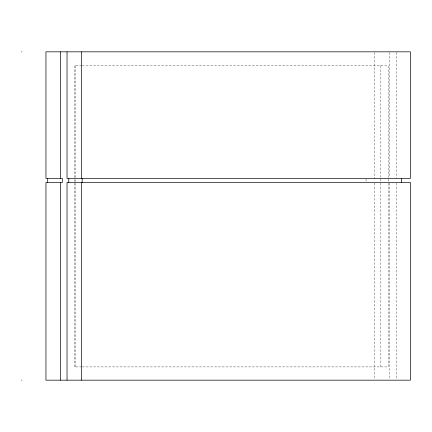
<?xml version="1.0" encoding="UTF-8"?>
<svg xmlns="http://www.w3.org/2000/svg" width="432" height="432" viewBox="0 0 432 432"><rect width="100%" height="100%" fill="white"/><g stroke="black" fill="none" stroke-linecap="round" stroke-linejoin="round"><path stroke-width="0.32" stroke-dasharray="2.16 1.62" d="M81.697 65.691L74.288 65.691L74.288 178.902M82.226 65.691L388.26 65.691L388.26 178.394M81.697 366.908L74.288 366.908L74.288 179.577M82.226 366.908L388.26 366.908L388.26 183.092M396.176 52.504L396.176 177.719M396.176 183.098L396.176 379.496M389.626 52.504L389.626 177.228M389.626 183.098L389.626 379.496M388.26 179.064L388.26 181.748M380.846 65.691L380.846 178.394M380.846 179.037L380.846 181.597M380.846 183.092L380.846 366.908M374.841 52.504L374.841 178.394M374.841 183.098L374.841 379.496M366.061 179.064L366.061 181.748M75.487 65.691L75.487 178.902M75.487 179.577L75.487 366.908"/><path stroke-width="0.65" d="M21.6 51.829L21.956 51.829M21.6 380.171L21.956 380.171M401.371 178.394L401.371 182.423M82.156 178.394L82.156 182.423M81.524 51.829L81.524 178.394M81.524 182.423L81.524 380.171M68.764 178.394L68.764 182.423M67.025 51.829L67.025 178.394L410.4 178.394L410.4 51.829L45.959 51.829L45.959 178.394L62.365 178.394L62.365 182.423L45.959 182.423L45.959 380.171L410.4 380.171L410.4 182.423L67.025 182.423L67.025 380.171M60.626 51.829L60.626 178.394M60.626 182.423L60.626 380.171M47.704 178.394L47.704 182.423"/></g></svg>
